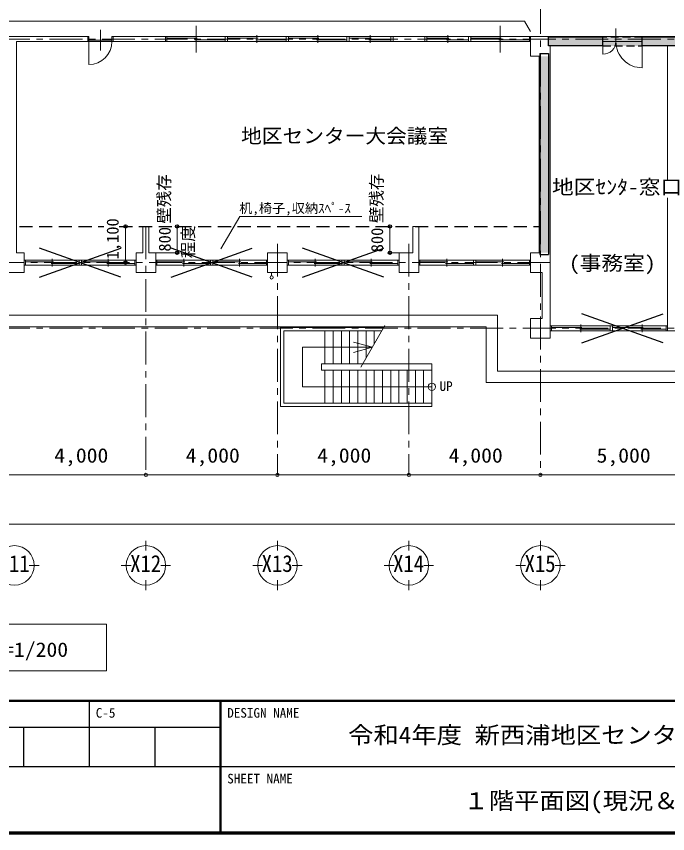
# Model space of a CAD drawing. Units: millimetres at full size, sheet at 1:200; details may follow other scales. Extents: x -55340 to 55340, y -38040 to 38040.
# Drawn here: x -2916 to 16899, y -38040 to -13176 of the extents above; entities that cross this region are included whole.
import ezdxf
from ezdxf.enums import TextEntityAlignment as Align

# ---------------------------------------------------------------- set-up
doc = ezdxf.new("R2010")
doc.units = ezdxf.units.MM
doc.header["$LTSCALE"] = 200
doc.header["$PDMODE"] = 32
doc.header["$PDSIZE"] = 100
for name, pattern in [('CHAIN1', [8, 5, -1, 1, -1]), ('CHAIN2', [12, 9, -1, 1, -1]), ('DASHED1', [1.8, 1.2, -0.6]), ('DASHED2', [3, 2, -1])]:
    doc.linetypes.add(name, pattern=pattern)
for name, color, linetype, lineweight in [('0-1_通り芯', 3, 'Continuous', 18), ('0-2_躯体', 3, 'Continuous', 18), ('0-4_仕上', 4, 'Continuous', 9), ('0-5_建具(ｻｯｼ)', 3, 'Continuous', 18), ('0-6_建具(内部)', 3, 'Continuous', 18), ('0-9_家具・設備', 4, 'Continuous', 9), ('0-A_寸法', 6, 'Continuous', 9), ('0-B_文字', 2, 'Continuous', 9), ('0-D_予備', 2, 'DASHED1', 25), ('0-F_予備', 4, 'Continuous', 9), ('2-0_補助線', 2, 'Continuous', 25), ('2-D_予備', 2, 'Continuous', 25), ('3-3_外壁', 2, 'DASHED2', 25), ('3-A_寸法', 2, 'Continuous', 25), ('3-B_文字', 2, 'Continuous', 18), ('F-0_F-0ﾚｲﾔ', 5, 'Continuous', 50)]:
    doc.layers.add(name, color=color, linetype=linetype, lineweight=lineweight)
for name, color, linetype in [('3-D_予備', 91, 'Continuous'), ('F-A_F-Aﾚｲﾔ', 7, 'Continuous'), ('F-B_F-Bﾚｲﾔ', 6, 'Continuous')]:
    doc.layers.add(name, color=color, linetype=linetype)
doc.styles.add('ＭＳ ゴシック', font='')
doc.styles.get('ＭＳ ゴシック').set_extended_font_data('MS Gothic')

msp = doc.modelspace()

# ---------------------------------------------------------------- linework, layer by layer
at = {"layer": '0-1_通り芯', "color": 4, "linetype": 'CHAIN1', "lineweight": 9}
for p, q in [((13026.4, -1507), (13026.4, -27128.1)), ((-48307.7, -13866.8), (33970.3, -13866.8)), ((1026.4, -19566.8), (1026.4, -27128.1)), ((5026.4, -20091.5), (5026.4, -27128.1)), ((9026.4, -20091.5), (9026.4, -27128.1)), ((13326.4, -20666.8), (-36273.6, -20666.8)), ((-48307.7, -22666.8), (40371.9, -22666.8))]:
    msp.add_line(p, q, dxfattribs=at)
at = {"layer": '0-1_通り芯'}
for p, q in [((1026.4, -29128.1), (1026.4, -29428.1)), ((5026.4, -29128.1), (5026.4, -29428.1)), ((9026.4, -29128.1), (9026.4, -29428.1)), ((13026.4, -29128.1), (13026.4, -29428.1)), ((-2223.6, -29878.1), (-2523.6, -29878.1)), ((576.4, -29878.1), (276.4, -29878.1)), ((1776.4, -29878.1), (1476.4, -29878.1)), ((4576.4, -29878.1), (4276.4, -29878.1)), ((5776.4, -29878.1), (5476.4, -29878.1)), ((8576.4, -29878.1), (8276.4, -29878.1)), ((9776.4, -29878.1), (9476.4, -29878.1)), ((12576.4, -29878.1), (12276.4, -29878.1)), ((13776.4, -29878.1), (13476.4, -29878.1)), ((1026.4, -30628.1), (1026.4, -30328.1)), ((5026.4, -30628.1), (5026.4, -30328.1)), ((9026.4, -30628.1), (9026.4, -30328.1)), ((13026.4, -30628.1), (13026.4, -30328.1))]:
    msp.add_line(p, q, dxfattribs=at)
for centre in [(-2973.6, -29878.1), (1026.4, -29878.1), (5026.4, -29878.1), (9026.4, -29878.1), (13026.4, -29878.1)]:
    msp.add_circle(centre, 600, dxfattribs=at)
at = {"layer": '0-2_躯体'}
for p, q in [((-3588.6, -13791.8), (-743.6, -13791.8)), ((-743.6, -13791.8), (-743.6, -13941.8)), ((1626.4, -13791.8), (1626.4, -13941.8)), ((8546.4, -13791.8), (9506.4, -13791.8)), ((12726.5, -13791.8), (23326.4, -13791.8)), ((12726.5, -14391.8), (12726.5, -13791.8)), ((-2908.6, -13941.8), (-743.6, -13941.8)), ((-2908.6, -13941.8), (-2908.6, -20366.8)), ((26.4, -13941.8), (1626.4, -13941.8)), ((9506.4, -13941.8), (8546.4, -13941.8)), ((13326.4, -14091.8), (13326.4, -22966.8)), ((16891.4, -18149.4), (16891.4, -14091.8)), ((12991.4, -14391.8), (12726.5, -14391.8)), ((12991.4, -14391.8), (12991.4, -20366.8)), ((16891.4, -22741.8), (16891.4, -18698.5)), ((1116.4, -19566.8), (1116.4, -20366.8)), ((9141.4, -19566.8), (9141.4, -20366.8)), ((9326.4, -19566.8), (9141.4, -19566.8)), ((9326.4, -20366.8), (9326.4, -19566.8)), ((-2908.6, -20366.8), (-2673.6, -20366.8)), ((-2673.6, -20366.8), (-2673.6, -20966.8)), ((726.4, -20366.8), (936.4, -20366.8)), ((1116.4, -20366.8), (1326.4, -20366.8)), ((1326.4, -20366.8), (1326.4, -20966.8)), ((8726.4, -20966.8), (8726.4, -20366.8)), ((8726.4, -20366.8), (9141.4, -20366.8)), ((9326.4, -20366.8), (9326.4, -20966.8)), ((12726.4, -20966.8), (12726.4, -20366.8)), ((12726.4, -20366.8), (12991.4, -20366.8)), ((9326.4, -20966.8), (8726.4, -20966.8)), ((13076.4, -20966.8), (12726.4, -20966.8)), ((13076.4, -20966.8), (13076.4, -22366.8)), ((12726.4, -22366.8), (13076.4, -22366.8)), ((12726.4, -22966.8), (12726.4, -22366.8)), ((16891.4, -22741.8), (17726.4, -22741.8)), ((13326.4, -22966.8), (12726.4, -22966.8))]:
    msp.add_line(p, q, dxfattribs=at)
for points in [[(26.4, -13941.8), (26.4, -13791.8), (1626.4, -13791.8)], [(1116.4, -19566.8), (936.4, -19566.8), (936.4, -20366.8)], [(-2673.6, -20966.8), (-3273.6, -20966.8), (-3273.6, -20366.8)], [(1326.4, -20966.8), (726.4, -20966.8), (726.4, -20366.8)]]:
    msp.add_lwpolyline(points, dxfattribs=at)
msp.add_lwpolyline([(5326.4, -20966.8), (4726.4, -20966.8), (4726.4, -20366.8), (5326.4, -20366.8)], close=True, dxfattribs=at)
at = {"layer": '0-4_仕上'}
for p, q in [((11726.4, -22266.8), (-44673.6, -22266.8)), ((11726.4, -23966.8), (11726.4, -22266.8)), ((11376.4, -22616.8), (-45023.6, -22616.8)), ((11376.4, -24316.8), (11376.4, -22616.8)), ((32726.4, -23966.8), (11726.4, -23966.8)), ((35501.4, -24316.8), (11376.4, -24316.8))]:
    msp.add_line(p, q, dxfattribs=at)
at = {"layer": '0-5_建具(ｻｯｼ)', "color": 4, "lineweight": 9}
for p, q in [((8476.4, -13791.8), (1661.4, -13791.8)), ((12691.5, -13791.8), (9576.4, -13791.8)), ((1661.4, -13941.8), (8476.4, -13941.8)), ((9576.4, -13941.8), (12691.5, -13941.8)), ((14926.4, -13941.8), (16118.6, -13941.8)), ((-2638.6, -20591.8), (691.4, -20591.8)), ((1361.4, -20591.8), (4691.4, -20591.8)), ((5361.4, -20591.8), (8691.4, -20591.8)), ((9361.4, -20591.8), (12691.4, -20591.8)), ((691.4, -20741.8), (-2638.6, -20741.8)), ((4691.4, -20741.8), (1361.4, -20741.8)), ((8691.4, -20741.8), (5361.4, -20741.8)), ((12691.4, -20741.8), (9361.4, -20741.8)), ((13361.5, -22591.8), (16856.4, -22591.8)), ((16856.4, -22741.8), (13361.5, -22741.8))]:
    msp.add_line(p, q, dxfattribs=at)
at = {"layer": '0-5_建具(ｻｯｼ)'}
for p, q in [((-2638.6, -20591.8), (-2673.6, -20591.8)), ((-2638.6, -20741.8), (-2638.6, -20591.8)), ((-1823.6, -20784.6), (-1823.6, -20548.9)), ((-938.6, -20741.8), (-938.6, -20591.8)), ((-123.6, -20784.6), (-123.6, -20548.9)), ((1361.4, -20591.8), (1326.4, -20591.8)), ((1361.4, -20741.8), (1361.4, -20591.8)), ((2176.4, -20784.6), (2176.4, -20548.9)), ((3061.4, -20741.8), (3061.4, -20591.8)), ((3876.4, -20784.6), (3876.4, -20548.9)), ((6176.4, -20784.6), (6176.4, -20548.9)), ((7061.4, -20741.8), (7061.4, -20591.8)), ((7876.4, -20784.6), (7876.4, -20548.9)), ((10176.4, -20784.6), (10176.4, -20548.9)), ((11061.4, -20741.8), (11061.4, -20591.8)), ((11876.4, -20784.6), (11876.4, -20548.9)), ((-2638.6, -20741.8), (-2673.6, -20741.8)), ((-2638.6, -20641.1), (-1788.6, -20641.1)), ((-1858.6, -20692.5), (-1008.6, -20692.5)), ((-1008.6, -20741.8), (-938.6, -20741.8)), ((-938.6, -20641.1), (-88.6, -20641.1)), ((-158.6, -20692.5), (691.4, -20692.5)), ((691.4, -20741.8), (726.4, -20741.8)), ((1361.4, -20741.8), (1326.4, -20741.8)), ((1361.4, -20641.1), (2211.4, -20641.1)), ((2141.4, -20692.5), (2991.4, -20692.5)), ((2991.4, -20741.8), (3061.4, -20741.8)), ((3061.4, -20641.1), (3911.4, -20641.1)), ((3841.4, -20692.5), (4691.4, -20692.5)), ((4691.4, -20741.8), (4726.4, -20741.8)), ((5361.4, -20741.8), (5326.4, -20741.8)), ((5361.4, -20641.1), (6211.4, -20641.1)), ((6141.4, -20692.5), (6991.4, -20692.5)), ((6991.4, -20741.8), (7061.4, -20741.8)), ((7061.4, -20641.1), (7911.4, -20641.1)), ((7841.4, -20692.5), (8691.4, -20692.5)), ((8691.4, -20741.8), (8726.4, -20741.8)), ((9361.4, -20741.8), (9326.4, -20741.8)), ((9361.4, -20641.1), (10211.4, -20641.1)), ((10141.4, -20692.5), (10991.4, -20692.5)), ((10991.4, -20741.8), (11061.4, -20741.8)), ((11061.4, -20641.1), (11911.4, -20641.1)), ((11841.4, -20692.5), (12691.4, -20692.5)), ((12691.4, -20741.8), (12726.4, -20741.8)), ((13361.5, -22591.8), (13326.4, -22591.8)), ((13361.5, -22741.8), (13361.5, -22591.8)), ((14257.7, -22784.6), (14257.7, -22548.9)), ((15153.9, -22591.8), (15223.9, -22591.8)), ((15153.9, -22741.8), (15153.9, -22591.8)), ((16120.2, -22784.6), (16120.2, -22548.9)), ((16856.4, -22741.8), (16856.4, -22591.8)), ((16856.4, -22591.8), (16891.4, -22591.8)), ((13361.5, -22741.8), (13326.4, -22741.8)), ((13361.5, -22641), (14292.7, -22641)), ((14222.7, -22692.5), (15153.9, -22692.5)), ((15223.9, -22641), (16155.2, -22641)), ((16085.2, -22692.5), (16856.4, -22692.5)), ((16856.4, -22741.8), (16891.4, -22741.8))]:
    msp.add_line(p, q, dxfattribs=at)
for points in [[(-1008.6, -20741.8), (-1008.6, -20591.8), (-938.6, -20591.8)], [(691.4, -20741.8), (691.4, -20591.8), (726.4, -20591.8)], [(2991.4, -20741.8), (2991.4, -20591.8), (3061.4, -20591.8)], [(4691.4, -20741.8), (4691.4, -20591.8), (4726.4, -20591.8)], [(5361.4, -20741.8), (5361.4, -20591.8), (5326.4, -20591.8)], [(6991.4, -20741.8), (6991.4, -20591.8), (7061.4, -20591.8)], [(8691.4, -20741.8), (8691.4, -20591.8), (8726.4, -20591.8)], [(9361.4, -20741.8), (9361.4, -20591.8), (9326.4, -20591.8)], [(10991.4, -20741.8), (10991.4, -20591.8), (11061.4, -20591.8)], [(12691.4, -20741.8), (12691.4, -20591.8), (12726.4, -20591.8)], [(15153.9, -22741.8), (15223.9, -22741.8), (15223.9, -22591.8)]]:
    msp.add_lwpolyline(points, dxfattribs=at)
at = {"layer": '0-6_建具(内部)', "color": 4, "lineweight": 9}
for p, q in [((-358.6, -13589.7), (-358.6, -14218.2)), ((-708.6, -13941.8), (-708.6, -14641.8)), ((14926.4, -14076.8), (14926.4, -14326.9)), ((16126.4, -14076.8), (16126.4, -14739.9))]:
    msp.add_line(p, q, dxfattribs=at)
at = {"layer": '0-6_建具(内部)'}
for p, q in [((2551.4, -14271.7), (2551.4, -13464.7)), ((11801.5, -14271.7), (11801.5, -13464.7)), ((15326.4, -14076.8), (15326.4, -13541.5)), ((-708.6, -13898.9), (-8.6, -13898.9)), ((1661.4, -13791.8), (1626.4, -13791.8)), ((1661.4, -13941.8), (1661.4, -13791.8)), ((1661.4, -13841.1), (2586.4, -13841.1)), ((2516.4, -13892.5), (3441.4, -13892.5)), ((3511.4, -13941.8), (3511.4, -13791.8)), ((3511.4, -13841.1), (4436.4, -13841.1)), ((4366.4, -13892.5), (5291.5, -13892.5)), ((4401.4, -13984.6), (4401.4, -13748.9)), ((5361.4, -13941.8), (5361.4, -13791.8)), ((5361.4, -13841.1), (6286.5, -13841.1)), ((6216.4, -13892.5), (7141.4, -13892.5)), ((6251.4, -13984.6), (6251.4, -13748.9)), ((7211.4, -13941.8), (7211.4, -13791.8)), ((7211.4, -13841.1), (7878.9, -13841.1)), ((7808.9, -13892.5), (8476.4, -13892.5)), ((7843.9, -13984.6), (7843.9, -13748.9)), ((8546.4, -13941.8), (8546.4, -13791.8)), ((9506.4, -13791.8), (9576.4, -13791.8)), ((9506.4, -13941.8), (9506.4, -13791.8)), ((9576.4, -13841.1), (10243.9, -13841.1)), ((10173.9, -13892.5), (10841.4, -13892.5)), ((10208.9, -13984.6), (10208.9, -13748.9)), ((10841.4, -13791.8), (10911.4, -13791.8)), ((10841.4, -13941.8), (10841.4, -13791.8)), ((10911.4, -13841.1), (11836.5, -13841.1)), ((11766.5, -13892.5), (12691.5, -13892.5)), ((-743.6, -13941.8), (26.4, -13941.8)), ((1661.4, -13941.8), (1626.4, -13941.8)), ((3441.4, -13941.8), (3511.4, -13941.8)), ((5291.5, -13941.8), (5361.4, -13941.8)), ((7141.4, -13941.8), (7211.4, -13941.8)), ((8476.4, -13941.8), (8546.4, -13941.8)), ((12691.5, -13941.8), (12726.5, -13941.8))]:
    msp.add_line(p, q, dxfattribs=at)
for points in [[(-708.6, -13941.8), (-708.6, -13791.8), (-743.6, -13791.8)], [(26.4, -13791.8), (-8.6, -13791.8), (-8.6, -13941.8)], [(3441.4, -13941.8), (3441.4, -13791.8), (3511.4, -13791.8)], [(5291.5, -13941.8), (5291.5, -13791.8), (5361.4, -13791.8)], [(7141.4, -13941.8), (7141.4, -13791.8), (7211.4, -13791.8)], [(8476.4, -13941.8), (8476.4, -13791.8), (8546.4, -13791.8)], [(9506.4, -13941.8), (9576.4, -13941.8), (9576.4, -13791.8)], [(10841.4, -13941.8), (10911.4, -13941.8), (10911.4, -13791.8)], [(12691.5, -13941.8), (12691.5, -13791.8), (12726.5, -13791.8)]]:
    msp.add_lwpolyline(points, dxfattribs=at)
at = {"layer": '0-6_建具(内部)', "color": 4, "lineweight": 9}
for centre, radius, start, end in [((-708.6, -13941.8), 700, 270, 0), ((14936.8, -13940.2), 386.8, 268.46564, 0), ((16118.6, -13947.7), 792.2, 180, 270.56555)]:
    msp.add_arc(centre, radius, start, end, dxfattribs=at)
at = {"layer": '0-9_家具・設備', "color": 7, "lineweight": 18}
for p, q in [((4851.4, -20966.8), (4851.4, -21066.8)), ((8262.5, -22644), (5123.5, -22644)), ((5123.5, -25044), (5123.5, -22644)), ((8204.8, -22744), (5223.5, -22744)), ((5223.5, -24944), (5223.5, -22744)), ((9723.5, -25044), (5123.5, -25044)), ((9723.5, -24944), (5223.5, -24944)), ((9723.5, -24944), (9723.5, -25044))]:
    msp.add_line(p, q, dxfattribs=at)
msp.add_circle((4851.4, -21116.8), 50, dxfattribs=at)
at = {"layer": '0-A_寸法', "color": 4}
msp.add_line((-43973.6, -28628.1), (34676.4, -28628.1), dxfattribs=at)
for points in [[(-23973.6, -27128.1), (-19723.6, -27128.1), (-15473.6, -27128.1), (-11223.6, -27128.1), (-6973.6, -27128.1), (-2973.6, -27128.1), (1026.4, -27128.1), (5026.4, -27128.1), (9026.4, -27128.1)], [(9026.4, -27128.1), (9945.4, -27128.1), (13026.4, -27128.1)], [(13026.4, -27128.1), (18026.4, -27128.1), (23026.4, -27128.1), (27026.4, -27128.1)]]:
    msp.add_lwpolyline(points, dxfattribs=at)
at = {"layer": '0-A_寸法'}
for p in [(1026.4, -27128.1), (5026.4, -27128.1), (9026.4, -27128.1), (13026.4, -27128.1)]:
    msp.add_point(p, dxfattribs=at)
at = {"layer": '0-B_文字', "color": 3, "lineweight": 18}
msp.add_line((8298.6, -22581.5), (7568.2, -23846.6), dxfattribs=at)
at = {"layer": '0-B_文字', "color": 4}
for p, q in [((7916.1, -23244), (7336.5, -23088.7)), ((7916.1, -23244), (7336.5, -23399.3)), ((9723.5, -24444), (5793.7, -24444))]:
    msp.add_line(p, q, dxfattribs=at)
msp.add_lwpolyline([(7916.1, -23244), (5793.7, -23244), (5793.7, -24444)], dxfattribs=at)
msp.add_lwpolyline([(-11793, -31671.5), (-171.1, -31671.5), (-171.1, -33090.1), (-11793, -33090.1)], close=True, dxfattribs=at)
msp.add_circle((9723.5, -24444), 112.1, dxfattribs=at)
at = {"layer": '0-F_予備'}
for p, q in [((6473.5, -22744), (6473.5, -23744)), ((6723.5, -22744), (6723.5, -23744)), ((6973.5, -22744), (6973.5, -23744)), ((7223.5, -22744), (7223.5, -23744)), ((7473.5, -22744), (7473.5, -23744)), ((7723.5, -22744), (7723.5, -23577.6)), ((7973.5, -22744), (7973.5, -23144.6)), ((6473.5, -23944), (6473.5, -24944)), ((6723.5, -23944), (6723.5, -24944)), ((6973.5, -23944), (6973.5, -24944)), ((7223.5, -23944), (7223.5, -24944)), ((7473.5, -23944), (7473.5, -24944)), ((7723.5, -23944), (7723.5, -24944)), ((7973.5, -23944), (7973.5, -24944)), ((8223.5, -23944), (8223.5, -24944)), ((8473.5, -23944), (8473.5, -24944)), ((8723.5, -23944), (8723.5, -24944)), ((8973.5, -23944), (8973.5, -24944)), ((9223.5, -23944), (9223.5, -24944)), ((9473.5, -23944), (9473.5, -24944)), ((9723.5, -23944), (9723.5, -24944))]:
    msp.add_line(p, q, dxfattribs=at)
at = {"layer": '0-F_予備', "color": 3, "lineweight": 18}
for p, q in [((6363.9, -23744), (9723.5, -23744)), ((9723.5, -23744), (9723.5, -23944))]:
    msp.add_line(p, q, dxfattribs=at)
msp.add_lwpolyline([(6363.9, -23744), (6363.9, -23944), (9723.5, -23944)], dxfattribs=at)
at = {"layer": '2-0_補助線'}
for p, q in [((263.3, -21106.2), (-2210.4, -20227.4)), ((-2210.4, -21106.2), (263.3, -20227.4)), ((4263.3, -21106.2), (1789.6, -20227.4)), ((1789.6, -21106.2), (4263.3, -20227.4)), ((8263.3, -21106.2), (5789.6, -20227.4)), ((5789.6, -21106.2), (8263.3, -20227.4)), ((16763.3, -23106.2), (14289.6, -22227.4)), ((14289.6, -23106.2), (16763.3, -22227.4))]:
    msp.add_line(p, q, dxfattribs=at)
at = {"layer": '2-D_予備'}
for p, q in [((13276.4, -14076.8), (13276.4, -13806.8)), ((14926.4, -13806.8), (13276.4, -13806.8)), ((14926.4, -14076.8), (14926.4, -13806.8)), ((16126.4, -14076.8), (16126.4, -13806.8)), ((17776.4, -13806.8), (16126.4, -13806.8)), ((14926.4, -14076.8), (13276.4, -14076.8)), ((17776.4, -14076.8), (16126.4, -14076.8)), ((13006.4, -14306.8), (13006.4, -20416.8)), ((13006.4, -20416.8), (13276.4, -20416.8))]:
    msp.add_line(p, q, dxfattribs=at)
at = {"layer": '2-D_予備', "linetype": 'DASHED1'}
for p, q in [((16126.4, -13806.8), (14926.4, -13806.8)), ((14926.4, -14076.8), (16126.4, -14076.8))]:
    msp.add_line(p, q, dxfattribs=at)
at = {"layer": '2-D_予備'}
msp.add_lwpolyline([(13006.4, -14306.8), (13276.4, -14306.8), (13276.4, -20416.8)], dxfattribs=at)
at = {"layer": '3-3_外壁'}
for p, q in [((-2823.6, -19566.8), (-253.7, -19566.8)), ((215.4, -19566.8), (12991.4, -19566.8))]:
    msp.add_line(p, q, dxfattribs=at)
at = {"layer": '3-A_寸法', "color": 4, "lineweight": 9}
for p, q in [((406.3, -20666.8), (406.3, -19566.8)), ((1972.8, -20366.8), (1972.8, -19566.8)), ((8449, -20366.8), (8449, -19566.8))]:
    msp.add_line(p, q, dxfattribs=at)
at = {"layer": '3-A_寸法', "color": 4, "linetype": 'CHAIN2', "lineweight": 9}
for p, q in [((2047.9, -20366.8), (1326.4, -20366.8)), ((8726.4, -20366.8), (8449, -20366.8))]:
    msp.add_line(p, q, dxfattribs=at)
at = {"layer": '3-A_寸法', "color": 6}
for p in [(406.3, -19566.8), (1972.8, -19566.8), (8449, -19566.8), (1972.8, -20366.8), (8449, -20366.8), (406.3, -20666.8)]:
    msp.add_point(p, dxfattribs=at)
at = {"layer": '3-B_文字', "color": 4, "lineweight": 9}
for p in [(-6792.6, -13319.1), (12726.5, -13632.6)]:
    msp.add_line(p, (12545.5, -13319.1), dxfattribs=at)
msp.add_lwpolyline([(7598.8, -19261.9), (3881.2, -19261.9), (3308.8, -20253.4)], dxfattribs=at)
at = {"layer": '3-D_予備'}
for points in [[(13276.4, -14076.8), (13276.4, -13806.8), (17776.4, -14076.8), (17776.4, -13806.8)], [(12991.4, -14391.8), (13326.4, -14391.8), (12991.4, -20366.8), (13326.4, -20366.8)]]:
    msp.add_solid(points, dxfattribs=at)
at = {"layer": 'F-0_F-0ﾚｲﾔ'}
for p, q in [((-55300, -34000), (55300, -34000)), ((3300, -34000), (3300, -38000)), ((-55340, -38040), (55340, -38040)), ((-55300, -38000), (55300, -38000))]:
    msp.add_line(p, q, dxfattribs=at)
at = {"layer": 'F-0_F-0ﾚｲﾔ', "color": 2, "lineweight": 25}
for p, q in [((-700, -34000), (-700, -36000)), ((-8700, -34800), (3300, -34800)), ((-2700, -34800), (-2700, -36000)), ((1300, -34800), (1300, -36000)), ((-16700, -36000), (33300, -36000))]:
    msp.add_line(p, q, dxfattribs=at)

# ---------------------------------------------------------------- texts
at = {"layer": '0-1_通り芯', "color": 2, "style": 'ＭＳ ゴシック', "width": 0.9}
for s, p in [('X11', (-3453.3, -30232.3)), ('X12', (546.7, -30232.3)), ('X13', (4546.7, -30232.3)), ('X14', (8546.7, -30232.3)), ('X15', (12546.7, -30232.3))]:
    msp.add_text(s, height=513.2, dxfattribs=at).set_placement(p, align=Align.BOTTOM_LEFT)
at = {"layer": '0-A_寸法', "color": 2, "style": 'ＭＳ ゴシック', "width": 1.1}
for s, p in [('4,000', (-1763.6, -26885.3)), ('4,000', (2236.4, -26885.3)), ('4,000', (6236.4, -26885.3)), ('4,000', (10236.4, -26885.3)), ('5,000', (14736.4, -26885.3))]:
    msp.add_text(s, height=439.9, dxfattribs=at).set_placement(p, align=Align.BOTTOM_LEFT)
at = {"layer": '0-B_文字', "style": 'ＭＳ ゴシック'}
for s, width, p in [('地区センター大会議室', 1.05, (3921.1, -17164.2)), ('地区ｾﾝﾀ-窓口', 1.1, (13381.3, -18717.4)), ('(事務室)', 1.1, (13895.6, -21035.3)), ('S=1/200', 1.1, (-3645.3, -32792.8))]:
    msp.add_text(s, height=439.9, dxfattribs=dict(at, width=width)).set_placement(p, align=Align.BOTTOM_LEFT)
at = {"layer": '0-D_予備', "style": 'ＭＳ ゴシック'}
msp.add_text('UP', height=293.3, dxfattribs=at).set_placement((9958.8, -24661.3), align=Align.BOTTOM_LEFT)
at = {"layer": '3-A_寸法', "style": 'ＭＳ ゴシック'}
for s, p in [('1,100', (306.3, -20566.8)), ('800', (1891.3, -20332.5)), ('程度', (2599.6, -20533.5)), ('800', (8352.9, -20353))]:
    msp.add_text(s, height=366.6, rotation=90, dxfattribs=at).set_placement(p, align=Align.BOTTOM_LEFT)
at = {"layer": '3-B_文字', "style": 'ＭＳ ゴシック'}
for p in [(1872.1, -19480.6), (8337.5, -19464.5)]:
    msp.add_text('壁残存', height=366.6, rotation=90, dxfattribs=at).set_placement(p, align=Align.BOTTOM_LEFT)
at = {"layer": '3-B_文字', "color": 7, "style": 'ＭＳ ゴシック'}
msp.add_text('机,椅子,収納ｽﾍﾟ-ｽ', height=293.3, dxfattribs=at).set_placement((3863.9, -19247), align=Align.BOTTOM_LEFT)
at = {"layer": 'F-A_F-Aﾚｲﾔ', "style": 'ＭＳ ゴシック'}
for s, p in [('C-5', (-500, -34600)), ('DESIGN NAME', (3500, -34600)), ('SHEET NAME', (3500, -36600))]:
    msp.add_text(s, height=293.3, dxfattribs=at).set_placement(p, align=Align.BOTTOM_LEFT)
at = {"layer": 'F-B_F-Bﾚｲﾔ', "style": 'ＭＳ ゴシック', "width": 1.1}
for s, p in [('令和4年度 新西浦地区センター基本計画策定業務委託', (7177.5, -35450)), ('１階平面図(現況＆改修後)（案）', (10687.5, -37450))]:
    msp.add_text(s, height=513.2, dxfattribs=at).set_placement(p, align=Align.BOTTOM_LEFT)

doc.saveas('drawing.dxf')
